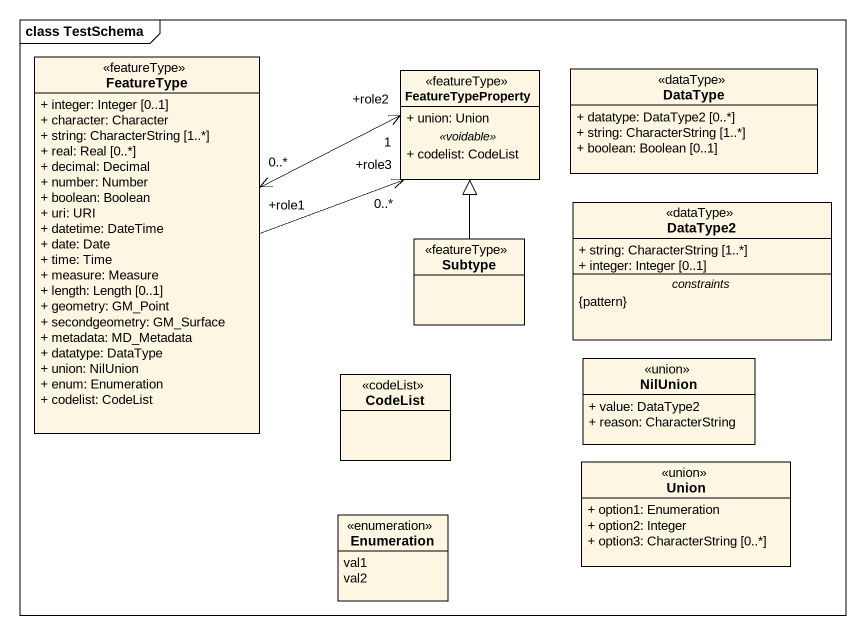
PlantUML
@startuml
mainframe class TestSchema
hide circle
hide empty members
skinparam classAttributeIconSize 0
class FeatureType <<featureType>> {
  + integer: Integer [0..1]
  + character: Character
  + string: CharacterString [1..*]
  + real: Real [0..*]
  + decimal: Decimal
  + number: Number
  + boolean: Boolean
  + uri: URI
  + datetime: DateTime
  + date: Date
  + time: Time
  + measure: Measure
  + length: Length [0..1]
  + geometry: GM_Point
  + secondgeometry: GM_Surface
  + metadata: MD_Metadata
  + datatype: DataType
  + union: NilUnion
  + enum: Enumeration
  + codelist: CodeList
}
class FeatureTypeProperty <<featureType>> {
  + union: Union
  .. <<voidable>> ..
  + codelist: CodeList
}
class DataType <<dataType>> {
  + datatype: DataType2 [0..*]
  + string: CharacterString [1..*]
  + boolean: Boolean [0..1]
}
class DataType2 <<dataType>> {
  + string: CharacterString [1..*]
  + integer: Integer [0..1]
  -- constraints --
  {pattern}
}
class Subtype <<featureType>>
class CodeList <<codeList>>
class NilUnion <<union>> {
  + value: DataType2
  + reason: CharacterString
}
class Union <<union>> {
  + option1: Enumeration
  + option2: Integer
  + option3: CharacterString [0..*]
}
enum Enumeration {
  val1
  val2
}
FeatureType "+role1\n0..*" <-right-> "+role2\n1" FeatureTypeProperty
FeatureType -right-> "+role3\n0..*" FeatureTypeProperty
Subtype -up-|> FeatureTypeProperty
@enduml
